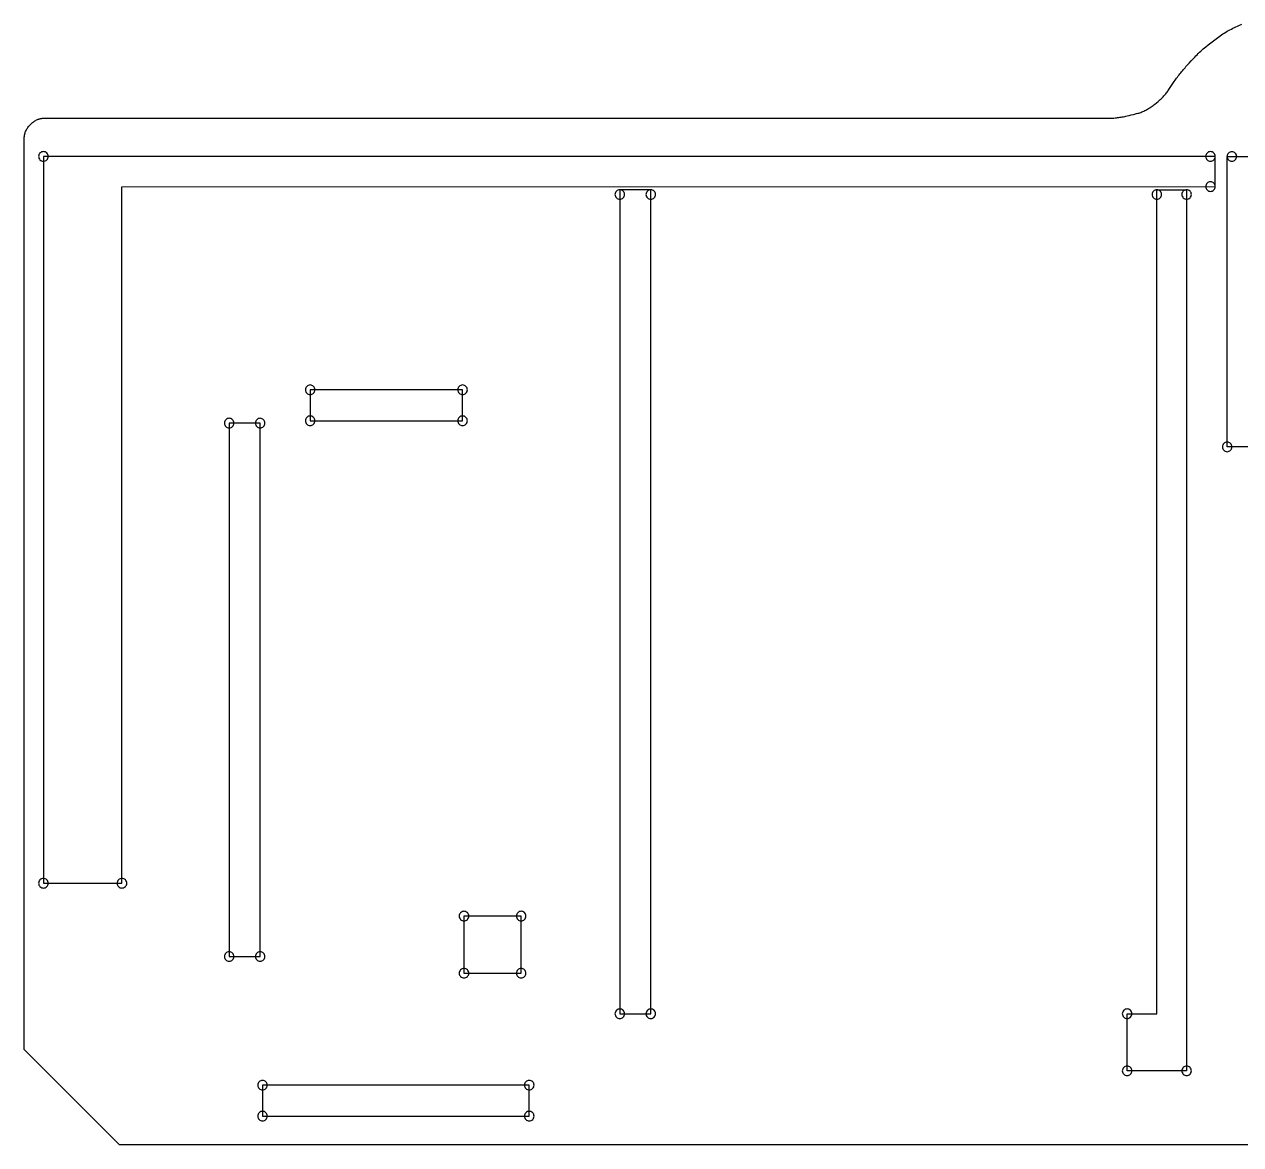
# Model space of a CAD drawing. Extents: x 0 to 152, y -19 to 71.
# Drawn here: x 0 to 31.92, y 0 to 29.4 of the extents above; entities that cross this region are included whole.
import ezdxf

# ---------------------------------------------------------------- set-up
doc = ezdxf.new("R2010")
doc.units = 0
doc.layers.get('0').update_dxf_attribs({"linetype": 'CONTINUOUS'})

msp = doc.modelspace()

# ---------------------------------------------------------------- linework, layer by layer
for points in [[(59.875, 0), (2.5, 0), (0, 2.5), (0, 26.438), (0, 26.449), (0.001, 26.46), (0.002, 26.471), (0.003, 26.482), (0.005, 26.493), (0.007, 26.504), (0.009, 26.515), (0.012, 26.527), (0.015, 26.538), (0.018, 26.549), (0.022, 26.56), (0.026, 26.571), (0.035, 26.593), (0.045, 26.615), (0.056, 26.637), (0.068, 26.658), (0.082, 26.679), (0.096, 26.699), (0.111, 26.719), (0.127, 26.739), (0.144, 26.758), (0.162, 26.776), (0.18, 26.793), (0.199, 26.81), (0.218, 26.826), (0.238, 26.841), (0.259, 26.856), (0.28, 26.869), (0.301, 26.881), (0.322, 26.893), (0.344, 26.903), (0.366, 26.912), (0.377, 26.916), (0.389, 26.919), (0.4, 26.923), (0.411, 26.926), (0.422, 26.928), (0.433, 26.931), (0.444, 26.933), (0.456, 26.934), (0.467, 26.936), (0.478, 26.937), (0.489, 26.937), (0.5, 26.938), (28.438, 26.938), (28.468, 26.938), (28.499, 26.939), (28.53, 26.94), (28.561, 26.942), (28.592, 26.944), (28.623, 26.947), (28.655, 26.95), (28.686, 26.954), (28.717, 26.958), (28.748, 26.962), (28.779, 26.967), (28.811, 26.973), (28.842, 26.979), (28.874, 26.986), (28.906, 26.993), (28.938, 27), (28.993, 27.013), (29.048, 27.025), (29.104, 27.038), (29.132, 27.045), (29.16, 27.052), (29.188, 27.059), (29.215, 27.067), (29.243, 27.075), (29.27, 27.084), (29.297, 27.093), (29.323, 27.103), (29.349, 27.114), (29.375, 27.125), (29.401, 27.138), (29.427, 27.151), (29.452, 27.164), (29.476, 27.178), (29.501, 27.193), (29.525, 27.208), (29.548, 27.223), (29.572, 27.239), (29.595, 27.255), (29.617, 27.271), (29.64, 27.288), (29.662, 27.305), (29.706, 27.34), (29.75, 27.375), (29.77, 27.392), (29.79, 27.409), (29.809, 27.427), (29.828, 27.445), (29.847, 27.464), (29.866, 27.483), (29.885, 27.502), (29.903, 27.522), (29.92, 27.542), (29.938, 27.563), (29.954, 27.583), (29.971, 27.604), (29.987, 27.625), (30.002, 27.646), (30.017, 27.667), (30.031, 27.688), (30.156, 27.875), (30.176, 27.904), (30.196, 27.933), (30.216, 27.962), (30.237, 27.99), (30.257, 28.019), (30.279, 28.047), (30.3, 28.075), (30.322, 28.103), (30.344, 28.13), (30.366, 28.158), (30.389, 28.185), (30.412, 28.212), (30.435, 28.239), (30.459, 28.265), (30.482, 28.292), (30.506, 28.318), (30.564, 28.381), (30.622, 28.445), (30.682, 28.51), (30.712, 28.542), (30.743, 28.574), (30.773, 28.606), (30.804, 28.638), (30.836, 28.669), (30.868, 28.699), (30.9, 28.729), (30.933, 28.758), (30.966, 28.786), (31, 28.812), (31.068, 28.866), (31.136, 28.919), (31.204, 28.973), (31.239, 28.999), (31.273, 29.025), (31.308, 29.051), (31.343, 29.077), (31.379, 29.102), (31.415, 29.127), (31.451, 29.151), (31.488, 29.174), (31.525, 29.197), (31.562, 29.219), (31.6, 29.239), (31.637, 29.259), (31.675, 29.279), (31.714, 29.298), (31.752, 29.316), (31.791, 29.334), (31.831, 29.352), (31.87, 29.369), (31.95, 29.403)], [(38.509, 18.312), (31.562, 18.312), (31.562, 25.937), (34.25, 25.937)]]:
    msp.add_lwpolyline(points)
for points in [[(0.5, 26.063, 0.414214), (0.374, 25.938, 0.414214), (0.5, 25.812, 0.414214), (0.626, 25.938, 0.414214)], [(31.125, 26.062, 0.414214), (31, 25.936, 0.414214), (31.125, 25.811, 0.414214), (31.251, 25.936, 0.414214)], [(31.688, 26.06, 0.414214), (31.562, 25.934, 0.414214), (31.688, 25.809, 0.414214), (31.813, 25.934, 0.414214)], [(31.124, 25.269, 0.414214), (30.999, 25.144, 0.414214), (31.124, 25.018, 0.414214), (31.25, 25.144, 0.414214)], [(15.625, 25.062, 0.414214), (15.499, 24.937, 0.414214), (15.625, 24.811, 0.414214), (15.751, 24.937, 0.414214)], [(16.438, 25.062, 0.414214), (16.312, 24.937, 0.414214), (16.438, 24.811, 0.414214), (16.563, 24.937, 0.414214)], [(29.719, 25.062, 0.414214), (29.593, 24.937, 0.414214), (29.719, 24.811, 0.414214), (29.844, 24.937, 0.414214)], [(30.5, 25.062, 0.414214), (30.375, 24.937, 0.414214), (30.5, 24.811, 0.414214), (30.625, 24.937, 0.414214)], [(7.5, 19.938, 0.414214), (7.374, 19.812, 0.414214), (7.5, 19.687, 0.414214), (7.626, 19.812, 0.414214)], [(11.5, 19.938, 0.414214), (11.374, 19.812, 0.414214), (11.5, 19.687, 0.414214), (11.626, 19.812, 0.414214)], [(5.375, 19.063, 0.414214), (5.249, 18.938, 0.414214), (5.375, 18.812, 0.414214), (5.501, 18.938, 0.414214)], [(6.188, 19.063, 0.414214), (6.062, 18.938, 0.414214), (6.188, 18.812, 0.414214), (6.313, 18.938, 0.414214)], [(7.5, 19.125, 0.414214), (7.374, 19, 0.414214), (7.5, 18.875, 0.414214), (7.626, 19, 0.414214)], [(11.5, 19.125, 0.414214), (11.374, 19, 0.414214), (11.5, 18.875, 0.414214), (11.626, 19, 0.414214)], [(31.562, 18.438, 0.414214), (31.437, 18.312, 0.414214), (31.562, 18.187, 0.414214), (31.688, 18.312, 0.414214)], [(0.5, 6.986, 0.414214), (0.374, 6.86, 0.414214), (0.5, 6.735, 0.414214), (0.626, 6.86, 0.414214)], [(2.562, 6.986, 0.414214), (2.437, 6.86, 0.414214), (2.562, 6.735, 0.414214), (2.688, 6.86, 0.414214)], [(11.537, 6.126, 0.414214), (11.412, 6, 0.414214), (11.537, 5.875, 0.414214), (11.663, 6, 0.414214)], [(13.037, 6.126, 0.414214), (12.912, 6, 0.414214), (13.037, 5.875, 0.414214), (13.163, 6, 0.414214)], [(5.375, 5.063, 0.414214), (5.249, 4.938, 0.414214), (5.375, 4.812, 0.414214), (5.501, 4.938, 0.414214)], [(6.188, 5.063, 0.414214), (6.062, 4.938, 0.414214), (6.188, 4.812, 0.414214), (6.313, 4.938, 0.414214)], [(11.537, 4.625, 0.414214), (11.412, 4.5, 0.414214), (11.537, 4.375, 0.414214), (11.663, 4.5, 0.414214)], [(13.037, 4.625, 0.414214), (12.912, 4.5, 0.414214), (13.037, 4.375, 0.414214), (13.163, 4.5, 0.414214)], [(15.625, 3.563, 0.414214), (15.499, 3.438, 0.414214), (15.625, 3.312, 0.414214), (15.751, 3.438, 0.414214)], [(16.438, 3.563, 0.414214), (16.312, 3.438, 0.414214), (16.438, 3.312, 0.414214), (16.563, 3.438, 0.414214)], [(28.938, 3.563, 0.414214), (28.812, 3.438, 0.414214), (28.938, 3.312, 0.414214), (29.063, 3.438, 0.414214)], [(28.938, 2.063, 0.414214), (28.812, 1.938, 0.414214), (28.938, 1.812, 0.414214), (29.063, 1.938, 0.414214)], [(30.5, 2.063, 0.414214), (30.375, 1.938, 0.414214), (30.5, 1.812, 0.414214), (30.625, 1.938, 0.414214)], [(6.25, 1.688, 0.414214), (6.124, 1.562, 0.414214), (6.25, 1.437, 0.414214), (6.376, 1.562, 0.414214)], [(13.25, 1.688, 0.414214), (13.124, 1.562, 0.414214), (13.25, 1.437, 0.414214), (13.376, 1.562, 0.414214)], [(6.25, 0.876, 0.414214), (6.124, 0.75, 0.414214), (6.25, 0.624, 0.414214), (6.376, 0.75, 0.414214)], [(13.25, 0.876, 0.414214), (13.124, 0.75, 0.414214), (13.25, 0.624, 0.414214), (13.376, 0.75, 0.414214)]]:
    msp.add_lwpolyline(points, format="xyb", close=True)
for points in [[(0.5, 25.172), (0.5, 6.86), (2.562, 6.86), (2.555, 25.138), (31.25, 25.146), (31.25, 25.938), (0.5, 25.938), (0.5, 25.188)], [(15.625, 3.438), (16.438, 3.438), (16.438, 25.062), (15.625, 25.062)], [(29.719, 3.438), (29.719, 25.062), (30.5, 25.062), (30.5, 3.438), (30.5, 1.938), (28.938, 1.938), (28.938, 3.438)], [(7.5, 19), (11.5, 19), (11.5, 19.812), (7.5, 19.812)], [(5.375, 4.938), (6.188, 4.938), (6.188, 18.938), (5.375, 18.938)], [(11.537, 4.5), (13.037, 4.5), (13.037, 6), (11.537, 6)], [(6.25, 0.75), (13.25, 0.75), (13.25, 1.562), (6.25, 1.562)]]:
    msp.add_lwpolyline(points, close=True)

doc.saveas('drawing.dxf')
